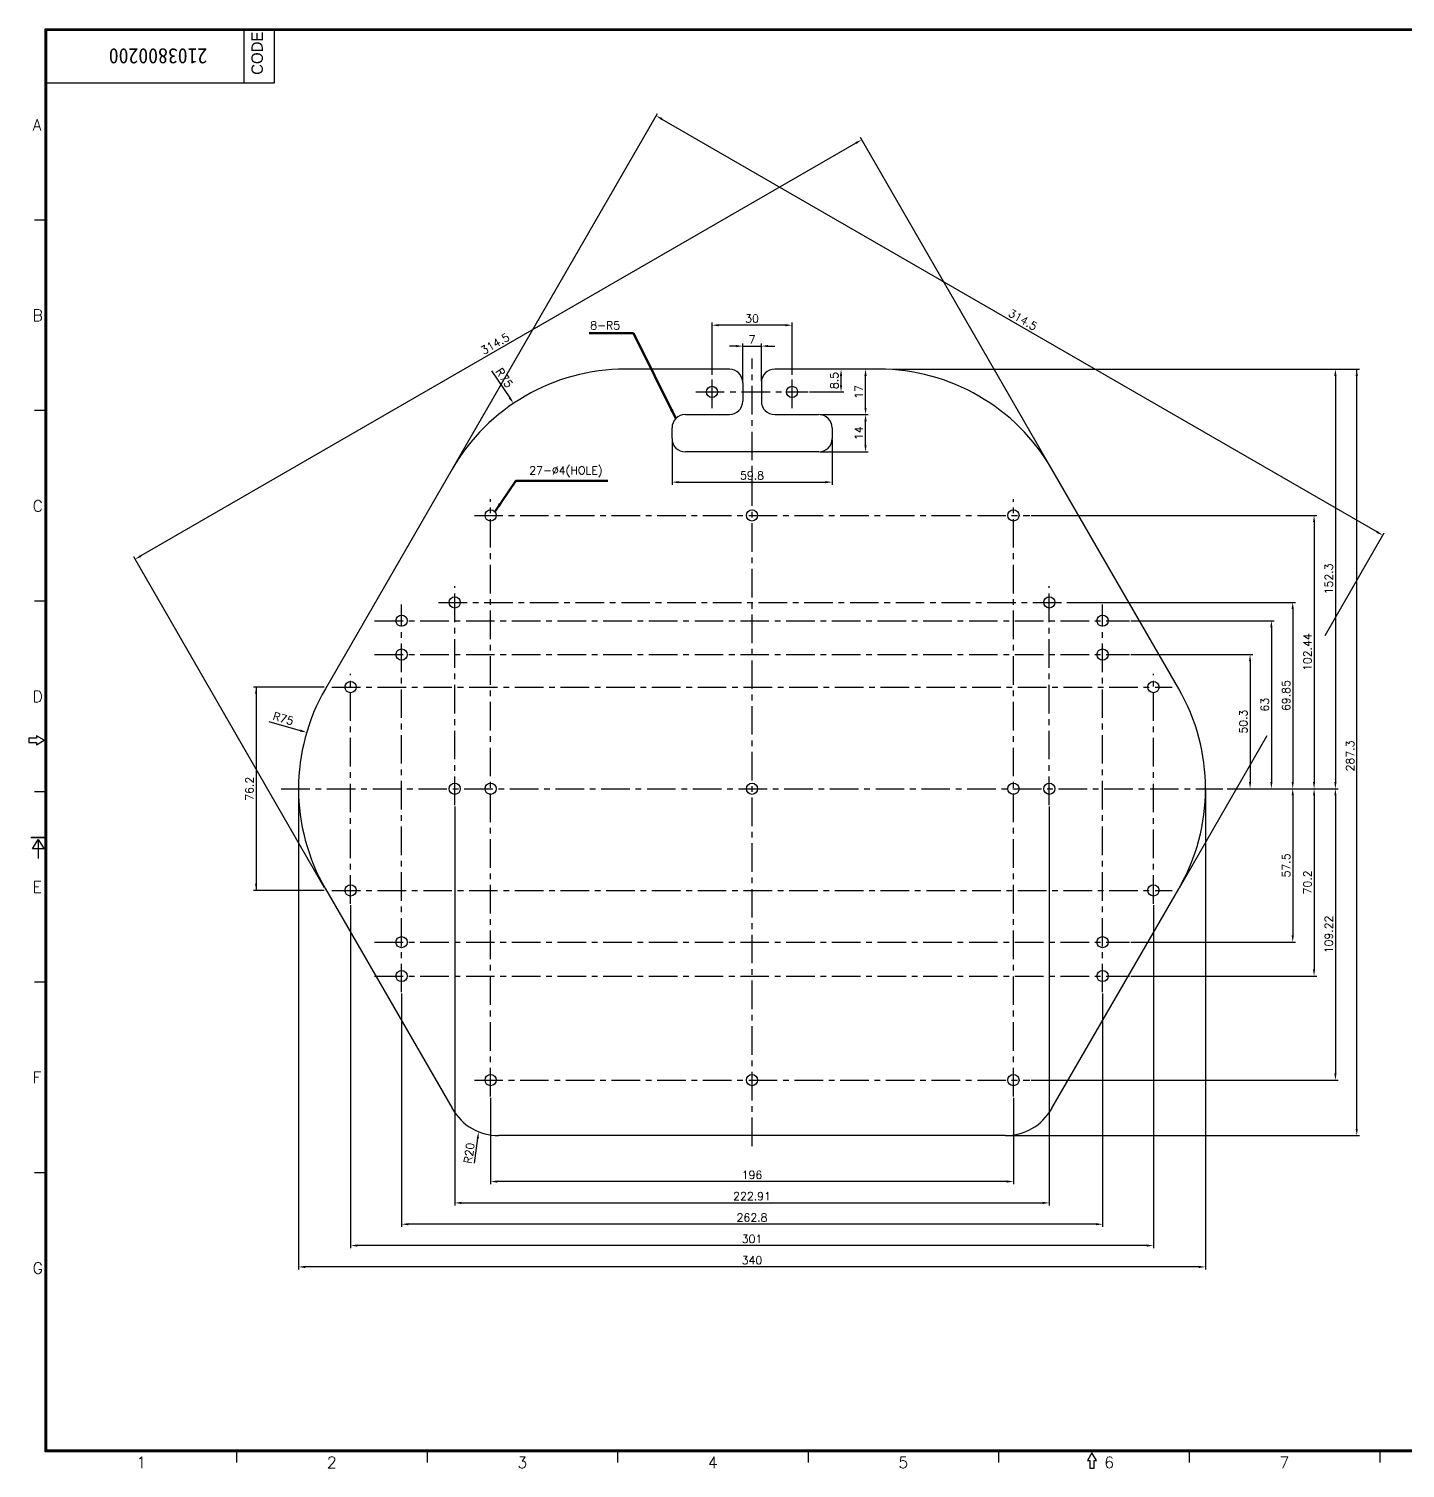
# Model space of a CAD drawing. Extents: x -1998 to 15527, y -687 to 14548.
# Drawn here: x -5.7 to 355.5, y -686.4 to -308.7 of the extents above; entities that cross this region are included whole.
import ezdxf
from ezdxf.enums import TextEntityAlignment as Align

# ---------------------------------------------------------------- set-up
doc = ezdxf.new("R2010")
doc.units = 0
doc.header["$LTSCALE"] = 6
doc.header["$MEASUREMENT"] = 0
doc.linetypes.add('CENTER', pattern=[2, 1.25, -0.25, 0.25, -0.25])
doc.layers.get('0').update_dxf_attribs({"linetype": 'CONTINUOUS'})
for name, color, linetype in [('02___PRT_ALL_AXES', 7, 'CONTINUOUS'), ('CEN', 1, 'CENTER'), ('DEF_LAYER_ROUND_FEAT', 7, 'CONTINUOUS'), ('DIM', 4, 'CONTINUOUS'), ('FOM', 3, 'CONTINUOUS')]:
    doc.layers.add(name, color=color, linetype=linetype)
doc.styles.add('F', font='romans', dxfattribs={"width": 0.8, "bigfont": 'hl'})
doc.styles.add('GHS', font='romans', dxfattribs={"bigfont": 'ghs'})
doc.styles.get("Standard").update_dxf_attribs({"font": 'txt', "width": 0.8})
doc.dimstyles.get("Standard").update_dxf_attribs({"dimtxt": 0.18, "dimasz": 0.18, "dimexe": 0.18, "dimexo": 0.0625, "dimgap": 0.09, "dimtad": 0, "dimtih": 1, "dimtoh": 1, "dimdec": 4, "dimzin": 0, "dimdsep": 46, "dimtxsty": 'Standard', "dimcen": 0.09, "dimadec": 0, "dimazin": 0, "dimtfac": 1, "dimtdec": 4, "dimtofl": 0, "dimtmove": 0, "dimatfit": 3, "dimfxl": 0, "dimtolj": 1, "dimtzin": 0, "dimarcsym": 0})

msp = doc.modelspace()

# ---------------------------------------------------------------- linework, layer by layer
at = {"color": 7, "linetype": 'Continuous'}
msp.add_line((250.63, -599.14), (117.64, -599.14), dxfattribs=at)
for centre, radius, start, end in [((150.89, -565.73), 52.5, 210, 210.2741), ((117.64, -585.14), 14, 210.2741, 270), ((250.63, -585.14), 14, 270, 329.7259), ((217.39, -565.73), 52.5, 329.7259, 330)]:
    msp.add_arc(centre, radius, start, end, dxfattribs=at)
at = {"layer": '02___PRT_ALL_AXES', "color": 7, "linetype": 'Continuous'}
for p, q in [((105.42, -424.3), (72.17, -481.89)), ((296.1, -481.89), (262.85, -424.3)), ((72.17, -534.39), (105.42, -591.98)), ((262.85, -591.98), (296.1, -534.39))]:
    msp.add_line(p, q, dxfattribs=at)
for centre in [(173.64, -404), (194.64, -404), (115.54, -436.43), (184.14, -436.43), (252.74, -436.43), (106.12, -459.24), (262.15, -459.24), (92.16, -464.04), (276.12, -464.04), (92.16, -472.93), (276.12, -472.93), (78.79, -481.47), (289.49, -481.47), (106.12, -508.14), (115.54, -508.14), (184.14, -508.14), (252.73, -508.14), (262.15, -508.14), (78.79, -534.81), (289.49, -534.81), (92.16, -548.39), (276.12, -548.39), (92.16, -557.28), (276.12, -557.28), (115.54, -584.59), (184.14, -584.59), (252.74, -584.59)]:
    msp.add_circle(centre, 1.47, dxfattribs=at)
for centre, start, end in [((150.89, -450.55), 90, 150), ((217.39, -450.55), 30, 90), ((117.64, -508.14), 150, 210), ((250.64, -508.14), 330, 30)]:
    msp.add_arc(centre, 52.5, start, end, dxfattribs=at)
at = {"layer": 'CEN'}
for p, q in [((184.14, -601.94), (184.14, -395.25)), ((173.64, -408.27), (173.64, -399.73)), ((194.64, -408.27), (194.64, -399.73)), ((169.37, -404), (198.91, -404)), ((115.54, -588.86), (115.54, -432.16)), ((252.74, -588.86), (252.74, -432.16)), ((111.27, -436.43), (257.01, -436.43)), ((106.12, -512.41), (106.12, -454.97)), ((262.15, -512.41), (262.15, -454.97)), ((92.16, -561.55), (92.16, -459.77)), ((101.85, -459.24), (266.42, -459.24)), ((276.12, -561.55), (276.12, -459.77)), ((85.09, -464.04), (283.19, -464.04)), ((85.09, -472.93), (283.19, -472.93)), ((78.79, -538.31), (78.79, -477.97)), ((289.49, -538.31), (289.49, -477.97)), ((73.89, -481.47), (294.39, -481.47)), ((60.59, -508.14), (307.69, -508.14)), ((73.89, -534.81), (294.39, -534.81)), ((85.09, -548.39), (283.19, -548.39)), ((85.09, -557.28), (283.19, -557.28)), ((111.27, -584.59), (257.01, -584.59))]:
    msp.add_line(p, q, dxfattribs=at)
at = {"layer": 'DEF_LAYER_ROUND_FEAT', "color": 7, "linetype": 'Continuous'}
for p, q in [((178.19, -398.05), (150.89, -398.05)), ((217.39, -398.05), (190.09, -398.05)), ((181.69, -401.55), (181.69, -406.45)), ((186.59, -401.55), (186.59, -406.45)), ((166.64, -409.95), (178.19, -409.95)), ((190.09, -409.95), (201.64, -409.95)), ((163.14, -416.25), (163.14, -413.45)), ((205.14, -413.45), (205.14, -416.25)), ((201.64, -419.75), (166.64, -419.75))]:
    msp.add_line(p, q, dxfattribs=at)
for centre, start, end in [((178.19, -401.55), 0, 90), ((190.09, -401.55), 90, 180), ((178.19, -406.45), 270, 0), ((190.09, -406.45), 180, 270), ((166.64, -413.45), 90, 180), ((201.64, -413.45), 0, 90), ((166.64, -416.25), 180, 270), ((201.64, -416.25), 270, 0)]:
    msp.add_arc(centre, 3.5, start, end, dxfattribs=at)
at = {"layer": 'DIM'}
for p, q in [((105.59, -424), (159.33, -330.92)), ((160.49, -332.41), (348.15, -440.75)), ((211.41, -338.7), (23.76, -447.04)), ((262.68, -424), (212.58, -337.22)), ((173.64, -399.5), (173.64, -385.8)), ((192.89, -386.5), (175.39, -386.5)), ((194.64, -399.5), (194.64, -385.8)), ((179.94, -391.98), (178.19, -391.98)), ((181.69, -401.2), (181.69, -391.28)), ((181.69, -391.98), (186.59, -391.98)), ((186.59, -401.2), (186.59, -391.28)), ((188.34, -391.98), (190.09, -391.98)), ((115.79, -398.47), (120.57, -405.56)), ((207.5, -402.25), (207.5, -399.8)), ((213.92, -408.2), (213.92, -399.8)), ((221.11, -398.05), (343.53, -398.05)), ((337.23, -399.8), (337.23, -506.39)), ((342.83, -597.39), (342.83, -398.05)), ((199.26, -404), (208.2, -404)), ((201.99, -409.95), (214.62, -409.95)), ((213.92, -418), (213.92, -411.7)), ((163.14, -416.6), (163.14, -428.38)), ((205.14, -416.6), (205.14, -428.38)), ((201.99, -419.75), (214.62, -419.75)), ((164.89, -427.68), (203.39, -427.68)), ((257.36, -436.43), (332.33, -436.43)), ((331.63, -438.18), (331.63, -506.39)), ((334.5, -467.88), (350.01, -441.01)), ((71.99, -534.09), (21.89, -447.31)), ((266.77, -459.24), (326.73, -459.24)), ((283.54, -464.04), (321.13, -464.04)), ((326.03, -460.99), (326.03, -506.39)), ((320.43, -465.79), (320.43, -506.39)), ((283.54, -472.93), (315.53, -472.93)), ((314.83, -474.68), (314.83, -506.39)), ((71.82, -481.47), (53.3, -481.47)), ((54, -481.47), (54, -534.81)), ((57.38, -490.45), (65.58, -492.86)), ((296.28, -534.09), (319.31, -494.19)), ((65.14, -508.49), (65.14, -634.3)), ((303.14, -508.49), (303.14, -634.3)), ((308.86, -508.14), (337.93, -508.14)), ((326.03, -509.89), (326.03, -546.64)), ((331.63, -509.89), (331.63, -555.53)), ((337.23, -509.89), (337.23, -582.84)), ((106.12, -512.76), (106.12, -617.5)), ((262.15, -512.76), (262.15, -617.5)), ((71.82, -534.81), (53.3, -534.81)), ((78.79, -538.66), (78.79, -628.7)), ((289.49, -538.66), (289.49, -628.7)), ((283.54, -548.39), (326.73, -548.39)), ((283.54, -557.28), (332.33, -557.28)), ((92.16, -561.9), (92.16, -623.1)), ((276.12, -561.9), (276.12, -623.1)), ((257.36, -584.59), (337.93, -584.59)), ((115.54, -589.21), (115.54, -611.9)), ((252.74, -589.21), (252.74, -611.9)), ((111.33, -606.35), (112.17, -599.86)), ((250.63, -599.14), (343.53, -599.14)), ((250.99, -611.2), (117.29, -611.2)), ((107.87, -616.8), (260.4, -616.8)), ((274.37, -622.4), (93.91, -622.4)), ((287.74, -628), (80.54, -628)), ((301.39, -633.6), (66.89, -633.6))]:
    msp.add_line(p, q, dxfattribs=at)
for points in [[(160.64, -332.15), (160.35, -332.66), (158.98, -331.53)], [(211.26, -338.45), (211.56, -338.95), (212.93, -337.83)], [(175.39, -386.21), (175.39, -386.79), (173.64, -386.5)], [(192.89, -386.21), (192.89, -386.79), (194.64, -386.5)], [(179.94, -391.69), (179.94, -392.27), (181.69, -391.98)], [(188.34, -391.69), (188.34, -392.27), (186.59, -391.98)], [(207.21, -399.8), (207.79, -399.8), (207.5, -398.05)], [(213.63, -399.8), (214.22, -399.8), (213.92, -398.05)], [(337.52, -399.8), (336.94, -399.8), (337.23, -398.05)], [(343.12, -399.8), (342.54, -399.8), (342.83, -398.05)], [(207.21, -402.25), (207.79, -402.25), (207.5, -404)], [(120.81, -405.4), (120.32, -405.73), (121.54, -407.01)], [(213.63, -408.2), (214.22, -408.2), (213.92, -409.95)], [(213.63, -411.7), (214.22, -411.7), (213.92, -409.95)], [(213.63, -418), (214.22, -418), (213.92, -419.75)], [(164.89, -427.39), (164.89, -427.97), (163.14, -427.68)], [(203.39, -427.39), (203.39, -427.97), (205.14, -427.68)], [(331.92, -438.18), (331.34, -438.18), (331.63, -436.43)], [(348.29, -440.49), (348, -441), (349.66, -441.62)], [(23.61, -446.79), (23.9, -447.29), (22.24, -447.92)], [(325.74, -460.99), (326.32, -460.99), (326.03, -459.24)], [(320.14, -465.79), (320.72, -465.79), (320.43, -464.04)], [(315.12, -474.68), (314.54, -474.68), (314.83, -472.93)], [(53.71, -483.22), (54.29, -483.22), (54, -481.47)], [(65.66, -492.58), (65.5, -493.14), (67.26, -493.35)], [(315.12, -506.39), (314.54, -506.39), (314.83, -508.14)], [(320.14, -506.39), (320.72, -506.39), (320.43, -508.14)], [(325.74, -506.39), (326.32, -506.39), (326.03, -508.14)], [(325.74, -509.89), (326.32, -509.89), (326.03, -508.14)], [(331.92, -506.39), (331.34, -506.39), (331.63, -508.14)], [(331.92, -509.89), (331.34, -509.89), (331.63, -508.14)], [(337.52, -506.39), (336.94, -506.39), (337.23, -508.14)], [(337.52, -509.89), (336.94, -509.89), (337.23, -508.14)], [(53.71, -533.06), (54.29, -533.06), (54, -534.81)], [(325.74, -546.64), (326.32, -546.64), (326.03, -548.39)], [(331.92, -555.53), (331.34, -555.53), (331.63, -557.28)], [(337.52, -582.84), (336.94, -582.84), (337.23, -584.59)], [(111.88, -599.82), (112.46, -599.89), (112.39, -598.12)], [(343.12, -597.39), (342.54, -597.39), (342.83, -599.14)], [(117.29, -610.91), (117.29, -611.49), (115.54, -611.2)], [(250.99, -610.91), (250.99, -611.49), (252.74, -611.2)], [(107.87, -616.51), (107.87, -617.09), (106.12, -616.8)], [(260.4, -616.51), (260.4, -617.09), (262.15, -616.8)], [(93.91, -622.11), (93.91, -622.69), (92.16, -622.4)], [(274.37, -622.11), (274.37, -622.69), (276.12, -622.4)], [(80.54, -627.71), (80.54, -628.29), (78.79, -628)], [(287.74, -627.71), (287.74, -628.29), (289.49, -628)], [(66.89, -633.31), (66.89, -633.89), (65.14, -633.6)], [(301.39, -633.31), (301.39, -633.89), (303.14, -633.6)]]:
    msp.add_solid(points, dxfattribs=at)
at = {"layer": 'FOM', "color": 3}
for p, q in [((50.85, -322.92), (50.85, -308.92)), ((58.85, -322.92), (58.85, -308.92)), ((-1.15, -322.92), (58.85, -322.92))]:
    msp.add_line(p, q, dxfattribs=at)
at = {"layer": 'FOM'}
for p, q in [((-1.15, -358.92), (-4.15, -358.92)), ((-1.15, -408.92), (-4.15, -408.92)), ((-1.15, -458.92), (-4.15, -458.92)), ((-1.15, -508.92), (-4.15, -508.92)), ((-1.15, -558.92), (-4.15, -558.92)), ((-1.15, -608.92), (-4.15, -608.92)), ((48.85, -681.92), (48.85, -684.92)), ((98.85, -681.92), (98.85, -684.92)), ((148.85, -681.92), (148.85, -684.92)), ((198.85, -681.92), (198.85, -684.92)), ((248.85, -681.92), (248.85, -684.92)), ((298.85, -681.92), (298.85, -684.92)), ((348.85, -681.92), (348.85, -684.92))]:
    msp.add_line(p, q, dxfattribs=at)
at = {"layer": 'FOM', "color": 7}
for points in [[(548.05, -682.12), (-1.35, -682.12), (-1.35, -308.72), (548.05, -308.72)], [(547.85, -681.92), (-1.15, -681.92), (-1.15, -308.92), (547.85, -308.92)], [(547.65, -681.72), (-0.95, -681.72), (-0.95, -309.12), (547.65, -309.12)]]:
    msp.add_lwpolyline(points, close=True, dxfattribs=at)
at = {"layer": 'FOM'}
for points in [[(-1.65, -495.42), (-3.65, -494.22), (-3.65, -494.82), (-5.65, -494.82), (-5.65, -496.02), (-3.65, -496.02), (-3.65, -496.62)], [(273.35, -682.42), (272.15, -684.42), (272.75, -684.42), (272.75, -686.42), (273.95, -686.42), (273.95, -684.42), (274.55, -684.42)]]:
    msp.add_lwpolyline(points, close=True, dxfattribs=at)
at = {"layer": 'FOM', "const_width": 0.4}
msp.add_lwpolyline([(-1.15, -520.92), (-5.15, -520.92)], dxfattribs=at)
at = {"layer": 'FOM'}
msp.add_lwpolyline([(-3.15, -521.42), (-1.65, -523.92), (-4.65, -523.92), (-3.15, -521.42), (-3.15, -526.42)], dxfattribs=at)

# ---------------------------------------------------------------- texts
at = {"layer": 'DIM', "style": 'GHS'}
for s, insert, char_height, attachment_point, rotation in [('{\\fGulim|b0|i0|c129|p50;CODE}', (52.77, -320.8), 3, 1, 90), ('{\\fDotumChe|b0|i0|c129|p49;2103800200}', (41.19, -317.89), 4, 1, 180), ('\\A1;314.5', (255.2, -385.06), 2.1, 5, 330), ('\\A1;314.5', (116.71, -391.36), 2.1, 5, 30), ('\\A1;R75', (119.14, -400.31), 2.1, 5, 303.9783), ('\\A1;8.5', (205.75, -401.02), 2.1, 5, 90), ('\\A1;17', (212.17, -404), 2.1, 5, 90), ('\\A1;14', (212.17, -414.85), 2.1, 5, 90), ('\\A1;152.3', (335.48, -453.09), 2.1, 5, 90), ('\\A1;102.44', (329.88, -472.29), 2.1, 5, 90), ('\\A1;69.85', (324.28, -483.69), 2.1, 5, 90), ('\\A1;63', (318.68, -486.09), 2.1, 5, 90), ('\\A1;R75', (61.13, -489.73), 2.1, 5, 343.6365), ('\\A1;50.3', (313.08, -490.53), 2.1, 5, 90), ('\\A1;{\\Fromans,ghs|c129;287.3}', (341.08, -499.53), 2.1, 5, 90), ('\\A1;7{\\Fromans,ghs|c129;6.2}', (52.25, -508.14), 2.1, 5, 90), ('\\A1;57.5', (324.28, -528.26), 2.1, 5, 90), ('\\A1;70.2', (329.88, -532.71), 2.1, 5, 90), ('\\A1;109.22', (335.48, -546.37), 2.1, 5, 90), ('\\A1;R{\\Fromans,ghs|c129;20}', (109.9, -603.75), 2.1, 5, 82.6484)]:
    msp.add_mtext(s, dxfattribs=dict(at, insert=insert, char_height=char_height, attachment_point=attachment_point, rotation=rotation))
at = {"layer": 'DIM', "char_height": 2.1, "attachment_point": 5, "style": 'GHS'}
for s, insert in [('\\A1;30', (184.14, -384.75)), ('\\A1;7', (184.14, -390.23)), ('\\A1;{\\Fromans,ghs|c129;59.8}', (184.14, -425.93)), ('\\A1;196', (184.14, -609.45)), ('\\A1;222.91', (184.14, -615.05)), ('\\A1;262.8', (184.14, -620.65)), ('\\A1;301', (184.14, -626.25)), ('\\A1;340', (184.14, -631.85))]:
    msp.add_mtext(s, dxfattribs=dict(at, insert=insert))
at = {"layer": 'DIM', "char_height": 2.1, "width": 12.2977, "style": 'GHS'}
for s, insert, attachment_point in [('{\\Fromans,ghs|c129;8-R5}', (149.52, -387.6), 9), ('{\\Fromans,ghs|c129;27-%%C4(HOLE)}', (125.68, -426.34), 7)]:
    msp.add_mtext(s, dxfattribs=dict(at, insert=insert, attachment_point=attachment_point))
at = {"layer": 'FOM', "style": 'F'}
for s, p in [('A', (-4.65, -335.42)), ('B', (-4.65, -385.42)), ('C', (-4.65, -435.42)), ('D', (-4.65, -485.42)), ('E', (-4.65, -535.42)), ('F', (-4.65, -585.42)), ('G', (-4.65, -635.42))]:
    msp.add_text(s, height=3, dxfattribs=at).set_placement(p)
for s, p in [('1', (23.85, -684.92)), ('2', (73.85, -684.92)), ('3', (123.85, -684.92)), ('4', (173.85, -684.92)), ('5', (223.85, -684.92)), ('6', (277.85, -684.92)), ('7', (323.85, -684.92))]:
    msp.add_text(s, height=3, dxfattribs=at).set_placement(p, align=Align.MIDDLE)

# ---------------------------------------------------------------- leaders
at = {"layer": 'DIM', "annotation_type": 0, "has_hookline": 1}
for points, hookline_direction, text_width in [([(164.16, -410.97), (153.02, -388.6), (150.52, -388.6)], 1, 8.1), ([(116.64, -435.46), (122.18, -427.34), (124.68, -427.34)], 0, 20.6)]:
    msp.add_leader(points, dimstyle='Standard', override={"dimtxt": 3, "dimasz": 2.5, "dimexe": 1, "dimexo": 0.5, "dimgap": 1, "dimtad": 1, "dimtih": 0, "dimtoh": 0, "dimtxsty": 'GHS', "dimcen": 0, "dimclrd": 256, "dimclre": 256, "dimclrt": 256, "dimtix": 1, "dimtofl": 1, "dimtmove": 1, "dimlwd": 65535, "dimlwe": 65535}, dxfattribs=dict(at, hookline_direction=hookline_direction, text_width=text_width))

doc.saveas('drawing.dxf')
